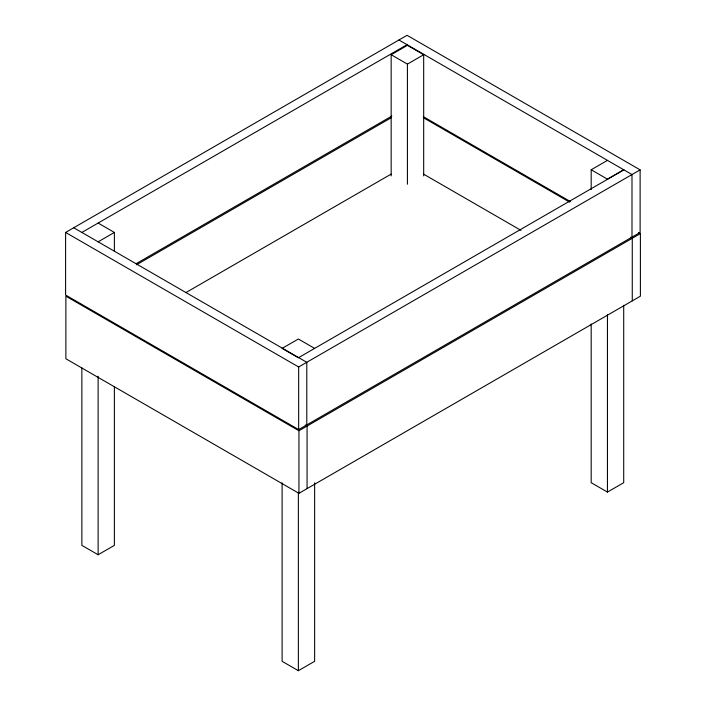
<?xml version="1.0" encoding="UTF-8"?>
<svg xmlns="http://www.w3.org/2000/svg" width="706" height="706" viewBox="0 0 706 706"><rect width="100%" height="100%" fill="white"/><g stroke="black" fill="none" stroke-linecap="round" stroke-linejoin="round"><path stroke-width="1.06" d="M65.605 232.442L407.062 35.3L640.121 169.855L640.121 232.442L298.664 429.583L65.605 295.029L65.605 232.442L298.664 366.996L640.121 169.855M81.861 232.442L407.062 44.69M391.159 175.926L391.159 54.724L407.415 45.334L423.679 54.724L423.679 175.926M98.125 241.823L114.381 232.442L114.381 251.168M391.159 54.724L407.415 64.114L423.679 54.724M136.223 263.638L391.804 116.084M136.496 264.794L391.124 117.787M186.084 292.496L391.124 174.117M591.187 189.596L591.187 169.767L607.442 160.377M623.707 169.767L607.442 179.156L591.187 169.767M623.866 169.855L298.373 357.774L282.109 348.385L298.373 339.004L314.629 348.385M298.938 430.739L640.395 233.598L640.395 296.185L298.938 493.317L65.879 358.763L65.879 296.176L298.938 430.739L298.938 493.317M81.861 367.967L81.861 545.367L98.125 554.748L114.381 545.367L114.381 386.694M591.187 324.019L591.187 482.692L607.442 492.073L623.707 482.692L623.707 305.292M282.109 482.816L282.109 661.31L298.373 670.7L314.629 661.31L314.629 482.816M398.934 39.995L631.994 174.55L631.994 237.137M638.489 232.495L640.395 233.598M423.3 116.649L570.377 201.563M423.574 117.805L569.698 202.163M630.458 237.242L632.267 238.293L632.267 300.871M423.574 174.126L520.993 230.368M98.125 223.052L114.381 232.442M73.733 227.747L306.792 362.302L306.792 424.888M305.257 424.994L307.066 426.045L307.066 488.623M607.442 314.682L607.442 492.073M407.415 64.114L407.415 184.213M298.664 366.996L298.664 429.583M298.373 492.197L298.373 670.7M98.125 376.254L98.125 554.748"/></g></svg>
